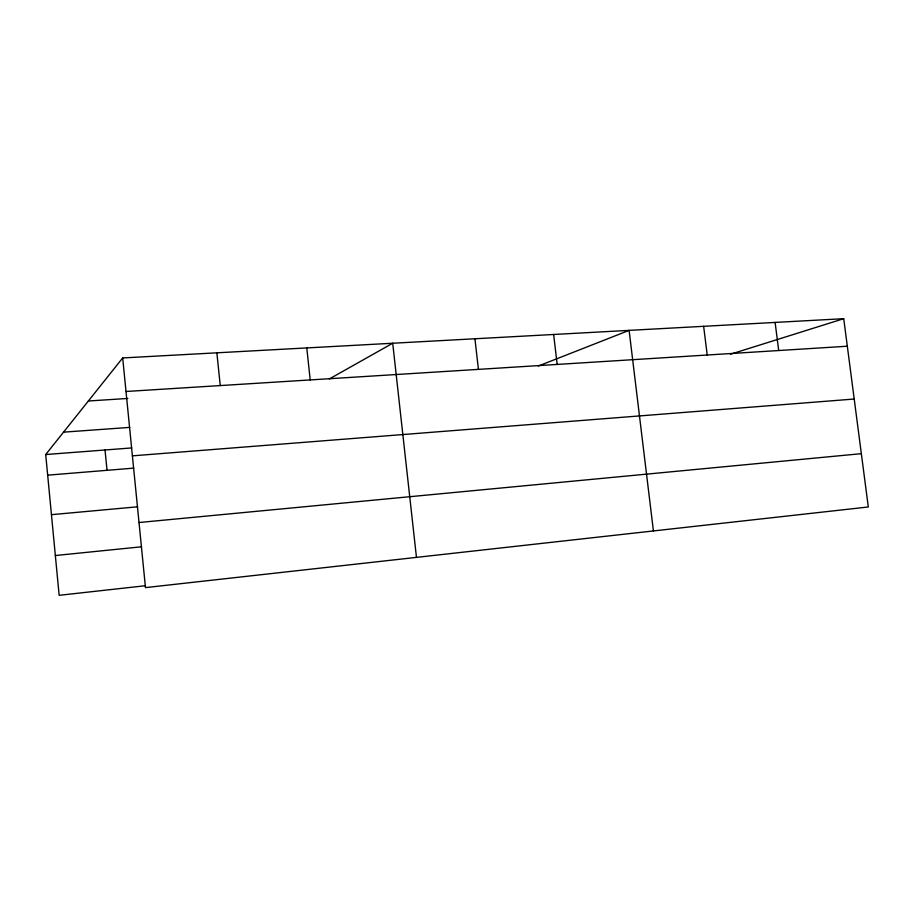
<?xml version="1.0" encoding="UTF-8"?>
<svg xmlns="http://www.w3.org/2000/svg" width="914" height="914" viewBox="0 0 914 914"><rect width="100%" height="100%" fill="white"/><g stroke="black" fill="none" stroke-linecap="round" stroke-linejoin="round"><path stroke-width="1.37" d="M145.429 585.725L59.147 595.311L45.7 454.544L122.682 357.945L843.725 318.689L868.3 506.973L145.475 587.611L122.682 357.945M329.36 378.933L392.712 343.241L416.464 557.38M538.346 366.023L629.106 330.377L653.419 530.943M730.514 354.221L843.725 318.689M55.343 555.529L141.567 546.789M139.019 522.522L861.342 453.675M51.447 514.673L137.591 506.802M47.665 475.166L133.752 468.128M132.404 455.846L854.213 399.03M45.7 454.544L131.753 447.929M63.546 432.151L129.731 427.398M88.384 400.995L127.834 398.447M126.018 391.489L847.324 346.223M775.118 322.425L778.705 350.53M703.643 326.309L707.219 355.02M553.644 334.478L557.186 364.435M474.926 338.774L478.422 369.37M306.773 347.926L310.212 379.927M216.869 352.827L220.251 385.571M105.03 449.985L107.029 470.31"/></g></svg>
